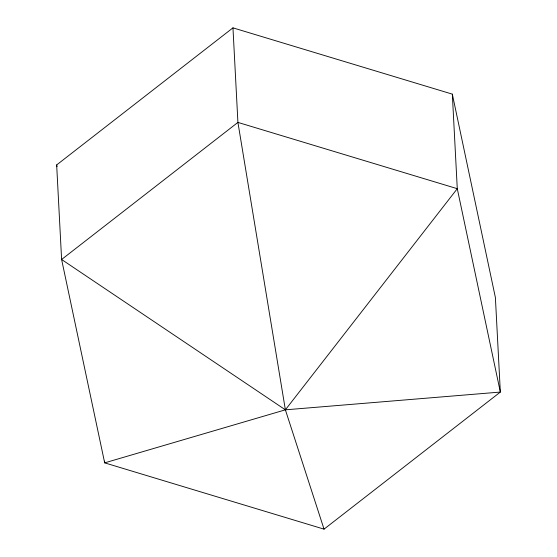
<?xml version="1.0" encoding="UTF-8"?>
<svg xmlns="http://www.w3.org/2000/svg" width="557" height="557" viewBox="0 0 557 557"><rect width="100%" height="100%" fill="white"/><g stroke="black" fill="none" stroke-linecap="round" stroke-linejoin="round"><path stroke-width="0.84" d="M56.661 164.935L232.958 27.85L452.326 94.14L495.389 297.515L500.339 392.065L324.042 529.15L104.674 462.86L61.611 259.485L56.661 164.935L57.016 166.634M324.042 529.15L285.379 409.827L237.916 122.401L232.958 27.85M452.326 94.14L457.276 188.691L500.339 392.065L285.379 409.827L104.674 462.86L104.584 461.126M457.276 188.691L285.379 409.827L61.611 259.485L237.916 122.401L457.276 188.691"/></g></svg>
